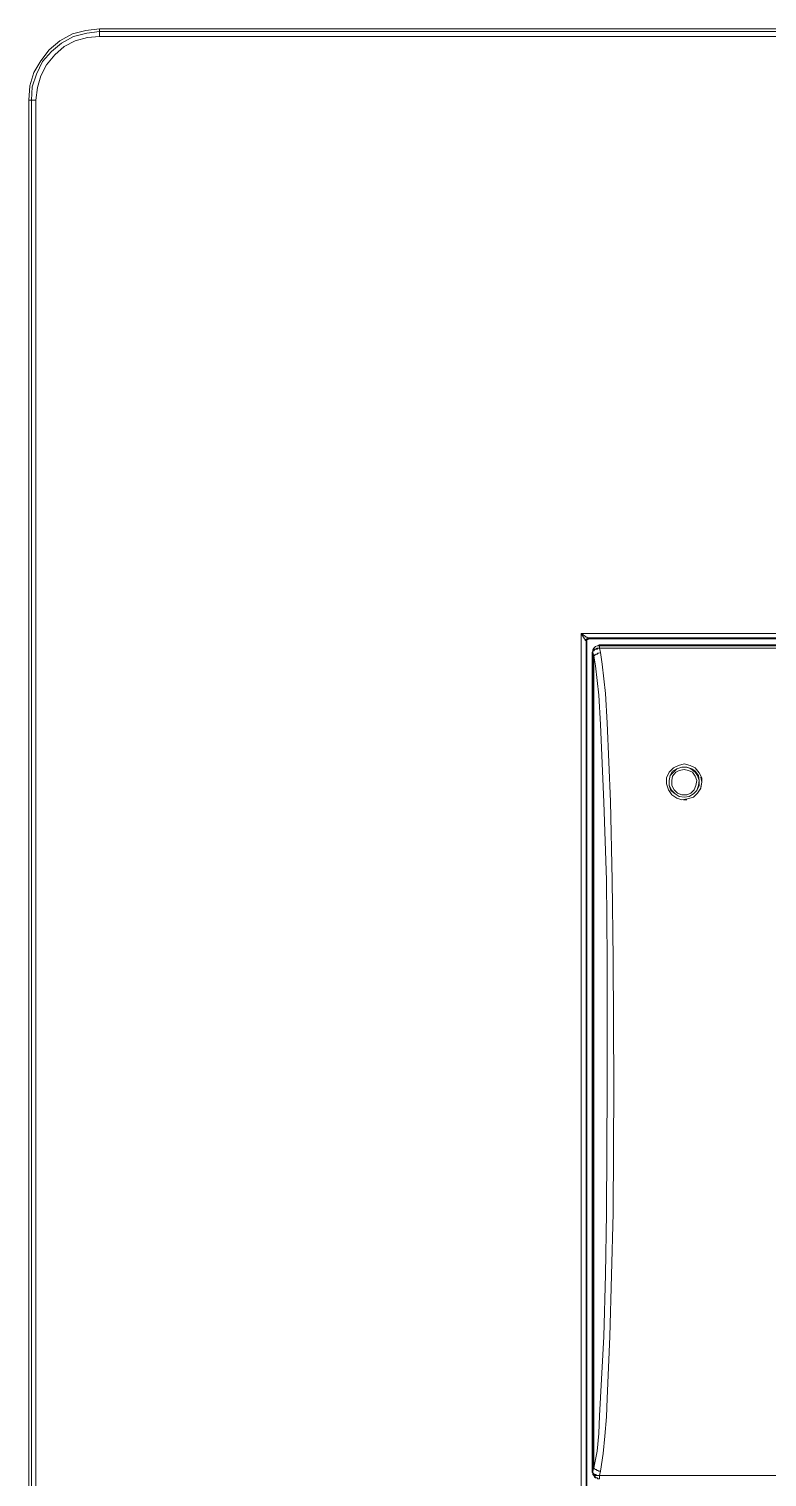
# Model space of a CAD drawing. Header units: centimetres. Extents: x -12.5 to 12.5, y -6.1 to 6.1.
# Drawn here: x -2.24 to 0.87, y 0.01 to 6.11 of the extents above; entities that cross this region are included whole.
import ezdxf

# ---------------------------------------------------------------- set-up
doc = ezdxf.new("R2010")
doc.units = ezdxf.units.CM
doc.header["$MEASUREMENT"] = 0
doc.layers.add('Camada 1', color=7, linetype='Continuous')

msp = doc.modelspace()

# ---------------------------------------------------------------- linework, layer by layer
at = {"layer": 'Camada 1', "color": 251, "lineweight": 9}
for points, knots in [([(-1.9388, 6.11415), (-1.9388, 6.11415), (-1.99526, 6.10709), (-1.99526, 6.10709), (-1.99526, 6.10709), (-2.05174, 6.09298), (-2.05174, 6.09298), (-2.05174, 6.09298), (-2.10468, 6.06474), (-2.10468, 6.06474), (-2.10468, 6.06474), (-2.15055, 6.02592), (-2.15055, 6.02592), (-2.15055, 6.02592), (-2.18584, 5.98005), (-2.18584, 5.98005), (-2.18584, 5.98005), (-2.21408, 5.93064), (-2.21408, 5.93064), (-2.21408, 5.93064), (-2.23173, 5.87417), (-2.23173, 5.87417), (-2.23173, 5.87417), (-2.23525, 5.81417), (-2.23525, 5.81417)], [0, 0, 0, 0, 0.125, 0.125, 0.125, 0.25, 0.25, 0.25, 0.375, 0.375, 0.375, 0.5, 0.5, 0.5, 0.625, 0.625, 0.625, 0.75, 0.75, 0.75, 0.875, 0.875, 0.875, 1, 1, 1, 1]), ([(-2.22466, 5.81417), (-2.22466, 5.81417), (-2.22113, 5.87064), (-2.22113, 5.87064), (-2.22113, 5.87064), (-2.20348, 5.92357), (-2.20348, 5.92357), (-2.20348, 5.92357), (-2.17878, 5.97651), (-2.17878, 5.97651), (-2.17878, 5.97651), (-2.13996, 6.01886), (-2.13996, 6.01886), (-2.13996, 6.01886), (-2.09761, 6.05415), (-2.09761, 6.05415), (-2.09761, 6.05415), (-2.0482, 6.08238), (-2.0482, 6.08238), (-2.0482, 6.08238), (-1.99174, 6.0965), (-1.99174, 6.0965), (-1.99174, 6.0965), (-1.9388, 6.10356), (-1.9388, 6.10356)], [0, 0, 0, 0, 0.125, 0.125, 0.125, 0.25, 0.25, 0.25, 0.375, 0.375, 0.375, 0.5, 0.5, 0.5, 0.625, 0.625, 0.625, 0.75, 0.75, 0.75, 0.875, 0.875, 0.875, 1, 1, 1, 1]), ([(-1.9388, 6.08238), (-1.9388, 6.08238), (-1.9388, 6.08592), (-1.9388, 6.08592), (-1.9388, 6.08592), (-1.9388, 6.08945), (-1.9388, 6.08945), (-1.9388, 6.08945), (-1.9388, 6.09298), (-1.9388, 6.09298), (-1.9388, 6.09298), (-1.9388, 6.0965), (-1.9388, 6.0965), (-1.9388, 6.0965), (-1.9388, 6.10003), (-1.9388, 6.10003), (-1.9388, 6.10003), (-1.9388, 6.10356), (-1.9388, 6.10356)], [0, 0, 0, 0, 0.1666667, 0.1666667, 0.1666667, 0.3333333, 0.3333333, 0.3333333, 0.5, 0.5, 0.5, 0.6666667, 0.6666667, 0.6666667, 0.8333333, 0.8333333, 0.8333333, 1, 1, 1, 1]), ([(-1.9388, 6.08238), (-1.9388, 6.08238), (-1.98821, 6.07886), (-1.98821, 6.07886), (-1.98821, 6.07886), (-2.04115, 6.06474), (-2.04115, 6.06474), (-2.04115, 6.06474), (-2.08703, 6.04004), (-2.08703, 6.04004), (-2.08703, 6.04004), (-2.12584, 6.00475), (-2.12584, 6.00475), (-2.12584, 6.00475), (-2.16114, 5.9624), (-2.16114, 5.9624), (-2.16114, 5.9624), (-2.18584, 5.91652), (-2.18584, 5.91652), (-2.18584, 5.91652), (-2.19996, 5.86711), (-2.19996, 5.86711), (-2.19996, 5.86711), (-2.20702, 5.81417), (-2.20702, 5.81417)], [0, 0, 0, 0, 0.125, 0.125, 0.125, 0.25, 0.25, 0.25, 0.375, 0.375, 0.375, 0.5, 0.5, 0.5, 0.625, 0.625, 0.625, 0.75, 0.75, 0.75, 0.875, 0.875, 0.875, 1, 1, 1, 1]), ([(-2.20702, 5.81417), (-2.20702, 5.81417), (-2.21055, 5.81417), (-2.21055, 5.81417), (-2.21055, 5.81417), (-2.21408, 5.81417), (-2.21408, 5.81417), (-2.21408, 5.81417), (-2.2176, 5.81417), (-2.2176, 5.81417), (-2.2176, 5.81417), (-2.22113, 5.81417), (-2.22113, 5.81417), (-2.22113, 5.81417), (-2.22466, 5.81417), (-2.22466, 5.81417)], [0, 0, 0, 0, 0.2, 0.2, 0.2, 0.4, 0.4, 0.4, 0.6, 0.6, 0.6, 0.8, 0.8, 0.8, 1, 1, 1, 1]), ([(0.11162, 3.53789), (0.11162, 3.53789), (0.11162, 3.53789), (0.11162, 3.53789), (0.11162, 3.53789), (0.10809, 3.53789), (0.10809, 3.53789), (0.10809, 3.53789), (0.10809, 3.54141), (0.10809, 3.54141), (0.10809, 3.54141), (0.10456, 3.54494), (0.10456, 3.54494), (0.10456, 3.54494), (0.10104, 3.552), (0.10104, 3.552), (0.10104, 3.552), (0.09751, 3.55553), (0.09751, 3.55553), (0.09751, 3.55553), (0.09398, 3.56259), (0.09398, 3.56259), (0.09398, 3.56259), (0.09045, 3.56612), (0.09045, 3.56612)], [0, 0, 0, 0, 0.125, 0.125, 0.125, 0.25, 0.25, 0.25, 0.375, 0.375, 0.375, 0.5, 0.5, 0.5, 0.625, 0.625, 0.625, 0.75, 0.75, 0.75, 0.875, 0.875, 0.875, 1, 1, 1, 1]), ([(0.09045, 3.56612), (0.09045, 3.56612), (0.09751, 3.56259), (0.09751, 3.56259), (0.09751, 3.56259), (0.10104, 3.55906), (0.10104, 3.55906), (0.10104, 3.55906), (0.10809, 3.55553), (0.10809, 3.55553), (0.10809, 3.55553), (0.11162, 3.552), (0.11162, 3.552), (0.11162, 3.552), (0.11516, 3.552), (0.11516, 3.552), (0.11516, 3.552), (0.11868, 3.54847), (0.11868, 3.54847), (0.11868, 3.54847), (0.12221, 3.54847), (0.12221, 3.54847)], [0, 0, 0, 0, 0.1428571, 0.1428571, 0.1428571, 0.2857143, 0.2857143, 0.2857143, 0.4285714, 0.4285714, 0.4285714, 0.5714286, 0.5714286, 0.5714286, 0.7142857, 0.7142857, 0.7142857, 0.8571429, 0.8571429, 0.8571429, 1, 1, 1, 1]), ([(0.12221, 3.54847), (0.12221, 3.54847), (0.11868, 3.54494), (0.11868, 3.54494), (0.11868, 3.54494), (0.11516, 3.54494), (0.11516, 3.54494), (0.11516, 3.54494), (0.11162, 3.54141), (0.11162, 3.54141), (0.11162, 3.54141), (0.11162, 3.53789), (0.11162, 3.53789)], [0, 0, 0, 0, 0.25, 0.25, 0.25, 0.5, 0.5, 0.5, 0.75, 0.75, 0.75, 1, 1, 1, 1]), ([(0.12221, 3.54494), (0.12221, 3.54494), (0.12221, 3.54494), (0.12221, 3.54494), (0.12221, 3.54494), (0.11868, 3.54141), (0.11868, 3.54141), (0.11868, 3.54141), (0.11516, 3.54141), (0.11516, 3.54141), (0.11516, 3.54141), (0.11516, 3.53789), (0.11516, 3.53789), (0.11516, 3.53789), (0.11516, 3.53436), (0.11516, 3.53436)], [0, 0, 0, 0, 0.2, 0.2, 0.2, 0.4, 0.4, 0.4, 0.6, 0.6, 0.6, 0.8, 0.8, 0.8, 1, 1, 1, 1]), ([(0.13706, 3.48713), (0.13706, 3.48713), (0.14059, 3.49419), (0.14059, 3.49419), (0.14059, 3.49419), (0.14059, 3.49772), (0.14059, 3.49772), (0.14059, 3.49772), (0.14412, 3.50477), (0.14412, 3.50477), (0.14412, 3.50477), (0.14764, 3.5083), (0.14764, 3.5083), (0.14764, 3.5083), (0.15117, 3.51183), (0.15117, 3.51183), (0.15117, 3.51183), (0.15823, 3.51535), (0.15823, 3.51535), (0.15823, 3.51535), (0.16176, 3.51535), (0.16176, 3.51535), (0.16176, 3.51535), (0.16881, 3.51888), (0.16881, 3.51888)], [0, 0, 0, 0, 0.125, 0.125, 0.125, 0.25, 0.25, 0.25, 0.375, 0.375, 0.375, 0.5, 0.5, 0.5, 0.625, 0.625, 0.625, 0.75, 0.75, 0.75, 0.875, 0.875, 0.875, 1, 1, 1, 1]), ([(0.16881, 3.51535), (0.16881, 3.51535), (0.16176, 3.51535), (0.16176, 3.51535), (0.16176, 3.51535), (0.15823, 3.51535), (0.15823, 3.51535), (0.15823, 3.51535), (0.15117, 3.51183), (0.15117, 3.51183), (0.15117, 3.51183), (0.14764, 3.5083), (0.14764, 3.5083), (0.14764, 3.5083), (0.14412, 3.50477), (0.14412, 3.50477), (0.14412, 3.50477), (0.14059, 3.49772), (0.14059, 3.49772), (0.14059, 3.49772), (0.14059, 3.49419), (0.14059, 3.49419), (0.14059, 3.49419), (0.14059, 3.48713), (0.14059, 3.48713)], [0, 0, 0, 0, 0.125, 0.125, 0.125, 0.25, 0.25, 0.25, 0.375, 0.375, 0.375, 0.5, 0.5, 0.5, 0.625, 0.625, 0.625, 0.75, 0.75, 0.75, 0.875, 0.875, 0.875, 1, 1, 1, 1]), ([(0.16881, 3.50477), (0.16881, 3.50477), (0.16176, 3.50477), (0.16176, 3.50477), (0.16176, 3.50477), (0.15823, 3.50124), (0.15823, 3.50124), (0.15823, 3.50124), (0.15117, 3.50124), (0.15117, 3.50124), (0.15117, 3.50124), (0.14764, 3.49772), (0.14764, 3.49772), (0.14764, 3.49772), (0.14412, 3.49419), (0.14412, 3.49419), (0.14412, 3.49419), (0.14059, 3.49419), (0.14059, 3.49419), (0.14059, 3.49419), (0.14059, 3.49066), (0.14059, 3.49066), (0.14059, 3.49066), (0.14059, 3.48713), (0.14059, 3.48713)], [0, 0, 0, 0, 0.125, 0.125, 0.125, 0.25, 0.25, 0.25, 0.375, 0.375, 0.375, 0.5, 0.5, 0.5, 0.625, 0.625, 0.625, 0.75, 0.75, 0.75, 0.875, 0.875, 0.875, 1, 1, 1, 1]), ([(0.16881, 3.50477), (0.16881, 3.50477), (0.16176, 3.50477), (0.16176, 3.50477), (0.16176, 3.50477), (0.15823, 3.50477), (0.15823, 3.50477), (0.15823, 3.50477), (0.15117, 3.50124), (0.15117, 3.50124), (0.15117, 3.50124), (0.14764, 3.50124), (0.14764, 3.50124), (0.14764, 3.50124), (0.14412, 3.49772), (0.14412, 3.49772), (0.14412, 3.49772), (0.14059, 3.49419), (0.14059, 3.49419), (0.14059, 3.49419), (0.14059, 3.49066), (0.14059, 3.49066), (0.14059, 3.49066), (0.14059, 3.48713), (0.14059, 3.48713)], [0, 0, 0, 0, 0.125, 0.125, 0.125, 0.25, 0.25, 0.25, 0.375, 0.375, 0.375, 0.5, 0.5, 0.5, 0.625, 0.625, 0.625, 0.75, 0.75, 0.75, 0.875, 0.875, 0.875, 1, 1, 1, 1]), ([(0.17234, 3.48713), (0.17234, 3.48713), (0.16528, 3.4836), (0.16528, 3.4836), (0.16528, 3.4836), (0.16176, 3.4836), (0.16176, 3.4836), (0.16176, 3.4836), (0.15823, 3.48008), (0.15823, 3.48008), (0.15823, 3.48008), (0.1547, 3.48008), (0.1547, 3.48008), (0.1547, 3.48008), (0.15117, 3.47655), (0.15117, 3.47655), (0.15117, 3.47655), (0.14764, 3.47655), (0.14764, 3.47655), (0.14764, 3.47655), (0.14764, 3.47302), (0.14764, 3.47302), (0.14764, 3.47302), (0.14412, 3.47302), (0.14412, 3.47302)], [0, 0, 0, 0, 0.125, 0.125, 0.125, 0.25, 0.25, 0.25, 0.375, 0.375, 0.375, 0.5, 0.5, 0.5, 0.625, 0.625, 0.625, 0.75, 0.75, 0.75, 0.875, 0.875, 0.875, 1, 1, 1, 1]), ([(0.16881, 3.51535), (0.16881, 3.51535), (0.16881, 3.51535), (0.16881, 3.51535), (0.16881, 3.51535), (0.16881, 3.51183), (0.16881, 3.51183), (0.16881, 3.51183), (0.16881, 3.5083), (0.16881, 3.5083), (0.16881, 3.5083), (0.16881, 3.50477), (0.16881, 3.50477)], [0, 0, 0, 0, 0.25, 0.25, 0.25, 0.5, 0.5, 0.5, 0.75, 0.75, 0.75, 1, 1, 1, 1]), ([(0.17234, 3.48713), (0.17234, 3.48713), (0.17939, 3.43774), (0.17939, 3.43774), (0.17939, 3.43774), (0.1935, 3.31427), (0.1935, 3.31427), (0.1935, 3.31427), (0.20056, 3.1908), (0.20056, 3.1908), (0.20056, 3.1908), (0.21467, 2.85919), (0.21467, 2.85919), (0.21467, 2.85919), (0.22173, 2.52758), (0.22173, 2.52758), (0.22173, 2.52758), (0.22525, 2.19596), (0.22525, 2.19596), (0.22525, 2.19596), (0.22878, 1.65974), (0.22878, 1.65974), (0.22878, 1.65974), (0.22525, 1.12352), (0.22525, 1.12352), (0.22525, 1.12352), (0.2182, 0.86246), (0.2182, 0.86246), (0.2182, 0.86246), (0.21114, 0.60494), (0.21114, 0.60494), (0.21114, 0.60494), (0.20056, 0.34388), (0.20056, 0.34388), (0.20056, 0.34388), (0.19703, 0.26627), (0.19703, 0.26627), (0.19703, 0.26627), (0.18998, 0.18513), (0.18998, 0.18513), (0.18998, 0.18513), (0.18292, 0.11105), (0.18292, 0.11105), (0.18292, 0.11105), (0.17234, 0.03697), (0.17234, 0.03697)], [0, 0, 0, 0, 0.0666667, 0.0666667, 0.0666667, 0.1333333, 0.1333333, 0.1333333, 0.2, 0.2, 0.2, 0.2666667, 0.2666667, 0.2666667, 0.3333333, 0.3333333, 0.3333333, 0.4, 0.4, 0.4, 0.4666667, 0.4666667, 0.4666667, 0.5333333, 0.5333333, 0.5333333, 0.6, 0.6, 0.6, 0.6666667, 0.6666667, 0.6666667, 0.7333333, 0.7333333, 0.7333333, 0.8, 0.8, 0.8, 0.8666667, 0.8666667, 0.8666667, 0.9333333, 0.9333333, 0.9333333, 1, 1, 1, 1]), ([(0.14412, 0.05108), (0.14412, 0.05108), (0.15823, 0.12163), (0.15823, 0.12163), (0.15823, 0.12163), (0.16528, 0.19572), (0.16528, 0.19572), (0.16528, 0.19572), (0.16881, 0.2698), (0.16881, 0.2698), (0.16881, 0.2698), (0.17234, 0.34741), (0.17234, 0.34741), (0.17234, 0.34741), (0.18645, 0.60494), (0.18645, 0.60494), (0.18645, 0.60494), (0.1935, 0.86599), (0.1935, 0.86599), (0.1935, 0.86599), (0.19703, 1.12352), (0.19703, 1.12352), (0.19703, 1.12352), (0.20056, 1.65974), (0.20056, 1.65974), (0.20056, 1.65974), (0.20056, 2.19596), (0.20056, 2.19596), (0.20056, 2.19596), (0.19703, 2.52758), (0.19703, 2.52758), (0.19703, 2.52758), (0.18645, 2.85566), (0.18645, 2.85566), (0.18645, 2.85566), (0.17234, 3.18374), (0.17234, 3.18374), (0.17234, 3.18374), (0.16528, 3.30721), (0.16528, 3.30721), (0.16528, 3.30721), (0.15117, 3.43069), (0.15117, 3.43069), (0.15117, 3.43069), (0.14412, 3.47302), (0.14412, 3.47302)], [0, 0, 0, 0, 0.0666667, 0.0666667, 0.0666667, 0.1333333, 0.1333333, 0.1333333, 0.2, 0.2, 0.2, 0.2666667, 0.2666667, 0.2666667, 0.3333333, 0.3333333, 0.3333333, 0.4, 0.4, 0.4, 0.4666667, 0.4666667, 0.4666667, 0.5333333, 0.5333333, 0.5333333, 0.6, 0.6, 0.6, 0.6666667, 0.6666667, 0.6666667, 0.7333333, 0.7333333, 0.7333333, 0.8, 0.8, 0.8, 0.8666667, 0.8666667, 0.8666667, 0.9333333, 0.9333333, 0.9333333, 1, 1, 1, 1]), ([(0.5992, 2.94033), (0.5992, 2.94033), (0.59567, 2.91563), (0.59567, 2.91563), (0.59567, 2.91563), (0.58156, 2.89447), (0.58156, 2.89447), (0.58156, 2.89447), (0.56392, 2.87683), (0.56392, 2.87683), (0.56392, 2.87683), (0.53923, 2.86977), (0.53923, 2.86977), (0.53923, 2.86977), (0.51453, 2.86624), (0.51453, 2.86624), (0.51453, 2.86624), (0.49337, 2.8733), (0.49337, 2.8733), (0.49337, 2.8733), (0.4722, 2.88741), (0.4722, 2.88741), (0.4722, 2.88741), (0.45809, 2.90858), (0.45809, 2.90858), (0.45809, 2.90858), (0.45103, 2.93327), (0.45103, 2.93327), (0.45103, 2.93327), (0.45103, 2.95797), (0.45103, 2.95797), (0.45103, 2.95797), (0.46162, 2.98266), (0.46162, 2.98266), (0.46162, 2.98266), (0.47926, 3.0003), (0.47926, 3.0003), (0.47926, 3.0003), (0.50042, 3.01088), (0.50042, 3.01088), (0.50042, 3.01088), (0.52512, 3.01794), (0.52512, 3.01794), (0.52512, 3.01794), (0.54981, 3.01088), (0.54981, 3.01088), (0.54981, 3.01088), (0.57098, 3.0003), (0.57098, 3.0003), (0.57098, 3.0003), (0.58862, 2.97913), (0.58862, 2.97913), (0.58862, 2.97913), (0.5992, 2.95797), (0.5992, 2.95797), (0.5992, 2.95797), (0.5992, 2.94033), (0.5992, 2.94033)], [0, 0, 0, 0, 0.0526316, 0.0526316, 0.0526316, 0.1052632, 0.1052632, 0.1052632, 0.1578947, 0.1578947, 0.1578947, 0.2105263, 0.2105263, 0.2105263, 0.2631579, 0.2631579, 0.2631579, 0.3157895, 0.3157895, 0.3157895, 0.3684211, 0.3684211, 0.3684211, 0.4210526, 0.4210526, 0.4210526, 0.4736842, 0.4736842, 0.4736842, 0.5263158, 0.5263158, 0.5263158, 0.5789474, 0.5789474, 0.5789474, 0.6315789, 0.6315789, 0.6315789, 0.6842105, 0.6842105, 0.6842105, 0.7368421, 0.7368421, 0.7368421, 0.7894737, 0.7894737, 0.7894737, 0.8421053, 0.8421053, 0.8421053, 0.8947368, 0.8947368, 0.8947368, 0.9473684, 0.9473684, 0.9473684, 1, 1, 1, 1]), ([(0.52512, 2.87683), (0.52512, 2.87683), (0.50395, 2.88035), (0.50395, 2.88035), (0.50395, 2.88035), (0.48631, 2.89094), (0.48631, 2.89094), (0.48631, 2.89094), (0.4722, 2.90505), (0.4722, 2.90505), (0.4722, 2.90505), (0.46162, 2.92621), (0.46162, 2.92621), (0.46162, 2.92621), (0.46162, 2.94738), (0.46162, 2.94738), (0.46162, 2.94738), (0.46514, 2.96855), (0.46514, 2.96855), (0.46514, 2.96855), (0.47926, 2.98266), (0.47926, 2.98266), (0.47926, 2.98266), (0.49337, 2.99677), (0.49337, 2.99677), (0.49337, 2.99677), (0.51453, 3.00383), (0.51453, 3.00383), (0.51453, 3.00383), (0.5357, 3.00383), (0.5357, 3.00383), (0.5357, 3.00383), (0.55334, 2.99677), (0.55334, 2.99677), (0.55334, 2.99677), (0.57098, 2.98266), (0.57098, 2.98266), (0.57098, 2.98266), (0.58156, 2.96855), (0.58156, 2.96855), (0.58156, 2.96855), (0.58862, 2.94738), (0.58862, 2.94738), (0.58862, 2.94738), (0.58509, 2.92621), (0.58509, 2.92621), (0.58509, 2.92621), (0.57803, 2.90505), (0.57803, 2.90505), (0.57803, 2.90505), (0.56392, 2.89094), (0.56392, 2.89094), (0.56392, 2.89094), (0.54628, 2.88035), (0.54628, 2.88035), (0.54628, 2.88035), (0.52512, 2.87683), (0.52512, 2.87683)], [0, 0, 0, 0, 0.0526316, 0.0526316, 0.0526316, 0.1052632, 0.1052632, 0.1052632, 0.1578947, 0.1578947, 0.1578947, 0.2105263, 0.2105263, 0.2105263, 0.2631579, 0.2631579, 0.2631579, 0.3157895, 0.3157895, 0.3157895, 0.3684211, 0.3684211, 0.3684211, 0.4210526, 0.4210526, 0.4210526, 0.4736842, 0.4736842, 0.4736842, 0.5263158, 0.5263158, 0.5263158, 0.5789474, 0.5789474, 0.5789474, 0.6315789, 0.6315789, 0.6315789, 0.6842105, 0.6842105, 0.6842105, 0.7368421, 0.7368421, 0.7368421, 0.7894737, 0.7894737, 0.7894737, 0.8421053, 0.8421053, 0.8421053, 0.8947368, 0.8947368, 0.8947368, 0.9473684, 0.9473684, 0.9473684, 1, 1, 1, 1]), ([(0.52512, 2.87683), (0.52512, 2.87683), (0.54628, 2.88035), (0.54628, 2.88035), (0.54628, 2.88035), (0.56392, 2.89094), (0.56392, 2.89094), (0.56392, 2.89094), (0.57803, 2.90505), (0.57803, 2.90505), (0.57803, 2.90505), (0.58862, 2.92621), (0.58862, 2.92621), (0.58862, 2.92621), (0.58862, 2.94738), (0.58862, 2.94738), (0.58862, 2.94738), (0.58509, 2.96855), (0.58509, 2.96855), (0.58509, 2.96855), (0.57098, 2.98619), (0.57098, 2.98619), (0.57098, 2.98619), (0.55687, 2.99677), (0.55687, 2.99677), (0.55687, 2.99677), (0.5357, 3.00383), (0.5357, 3.00383), (0.5357, 3.00383), (0.51453, 3.00383), (0.51453, 3.00383), (0.51453, 3.00383), (0.49337, 2.99677), (0.49337, 2.99677), (0.49337, 2.99677), (0.47573, 2.98619), (0.47573, 2.98619), (0.47573, 2.98619), (0.46514, 2.96855), (0.46514, 2.96855), (0.46514, 2.96855), (0.46162, 2.94738), (0.46162, 2.94738), (0.46162, 2.94738), (0.46162, 2.92621), (0.46162, 2.92621), (0.46162, 2.92621), (0.46867, 2.90505), (0.46867, 2.90505), (0.46867, 2.90505), (0.48631, 2.89094), (0.48631, 2.89094), (0.48631, 2.89094), (0.50395, 2.88035), (0.50395, 2.88035), (0.50395, 2.88035), (0.52512, 2.87683), (0.52512, 2.87683)], [0, 0, 0, 0, 0.0526316, 0.0526316, 0.0526316, 0.1052632, 0.1052632, 0.1052632, 0.1578947, 0.1578947, 0.1578947, 0.2105263, 0.2105263, 0.2105263, 0.2631579, 0.2631579, 0.2631579, 0.3157895, 0.3157895, 0.3157895, 0.3684211, 0.3684211, 0.3684211, 0.4210526, 0.4210526, 0.4210526, 0.4736842, 0.4736842, 0.4736842, 0.5263158, 0.5263158, 0.5263158, 0.5789474, 0.5789474, 0.5789474, 0.6315789, 0.6315789, 0.6315789, 0.6842105, 0.6842105, 0.6842105, 0.7368421, 0.7368421, 0.7368421, 0.7894737, 0.7894737, 0.7894737, 0.8421053, 0.8421053, 0.8421053, 0.8947368, 0.8947368, 0.8947368, 0.9473684, 0.9473684, 0.9473684, 1, 1, 1, 1]), ([(0.52512, 2.99324), (0.52512, 2.99324), (0.50395, 2.98971), (0.50395, 2.98971), (0.50395, 2.98971), (0.48984, 2.98266), (0.48984, 2.98266), (0.48984, 2.98266), (0.47573, 2.96502), (0.47573, 2.96502), (0.47573, 2.96502), (0.4722, 2.94738), (0.4722, 2.94738), (0.4722, 2.94738), (0.4722, 2.92621), (0.4722, 2.92621), (0.4722, 2.92621), (0.48278, 2.90858), (0.48278, 2.90858), (0.48278, 2.90858), (0.49689, 2.89447), (0.49689, 2.89447), (0.49689, 2.89447), (0.51453, 2.88741), (0.51453, 2.88741), (0.51453, 2.88741), (0.5357, 2.88741), (0.5357, 2.88741), (0.5357, 2.88741), (0.55334, 2.89447), (0.55334, 2.89447), (0.55334, 2.89447), (0.56745, 2.90858), (0.56745, 2.90858), (0.56745, 2.90858), (0.5745, 2.92621), (0.5745, 2.92621), (0.5745, 2.92621), (0.57803, 2.94738), (0.57803, 2.94738), (0.57803, 2.94738), (0.57098, 2.96502), (0.57098, 2.96502), (0.57098, 2.96502), (0.56039, 2.98266), (0.56039, 2.98266), (0.56039, 2.98266), (0.54275, 2.98971), (0.54275, 2.98971), (0.54275, 2.98971), (0.52512, 2.99324), (0.52512, 2.99324)], [0, 0, 0, 0, 0.0588235, 0.0588235, 0.0588235, 0.1176471, 0.1176471, 0.1176471, 0.1764706, 0.1764706, 0.1764706, 0.2352941, 0.2352941, 0.2352941, 0.2941176, 0.2941176, 0.2941176, 0.3529412, 0.3529412, 0.3529412, 0.4117647, 0.4117647, 0.4117647, 0.4705882, 0.4705882, 0.4705882, 0.5294118, 0.5294118, 0.5294118, 0.5882353, 0.5882353, 0.5882353, 0.6470588, 0.6470588, 0.6470588, 0.7058824, 0.7058824, 0.7058824, 0.7647059, 0.7647059, 0.7647059, 0.8235294, 0.8235294, 0.8235294, 0.8823529, 0.8823529, 0.8823529, 0.9411765, 0.9411765, 0.9411765, 1, 1, 1, 1]), ([(0.59567, 2.96149), (0.59567, 2.96149), (0.5992, 2.94033), (0.5992, 2.94033), (0.5992, 2.94033), (0.59567, 2.91916), (0.59567, 2.91916), (0.59567, 2.91916), (0.59214, 2.90858), (0.59214, 2.90858)], [0, 0, 0, 0, 0.3333333, 0.3333333, 0.3333333, 0.6666667, 0.6666667, 0.6666667, 1, 1, 1, 1]), ([(0.16881, 0.00522), (0.16881, 0.00522), (0.16176, 0.00522), (0.16176, 0.00522), (0.16176, 0.00522), (0.15823, 0.00874), (0.15823, 0.00874), (0.15823, 0.00874), (0.15117, 0.00874), (0.15117, 0.00874), (0.15117, 0.00874), (0.14764, 0.01227), (0.14764, 0.01227), (0.14764, 0.01227), (0.14412, 0.01933), (0.14412, 0.01933), (0.14412, 0.01933), (0.14059, 0.02285), (0.14059, 0.02285), (0.14059, 0.02285), (0.14059, 0.02991), (0.14059, 0.02991), (0.14059, 0.02991), (0.13706, 0.03344), (0.13706, 0.03344)], [0, 0, 0, 0, 0.125, 0.125, 0.125, 0.25, 0.25, 0.25, 0.375, 0.375, 0.375, 0.5, 0.5, 0.5, 0.625, 0.625, 0.625, 0.75, 0.75, 0.75, 0.875, 0.875, 0.875, 1, 1, 1, 1]), ([(0.16881, 0.01933), (0.16881, 0.01933), (0.16176, 0.01933), (0.16176, 0.01933), (0.16176, 0.01933), (0.15823, 0.01933), (0.15823, 0.01933), (0.15823, 0.01933), (0.15117, 0.02285), (0.15117, 0.02285), (0.15117, 0.02285), (0.14764, 0.02285), (0.14764, 0.02285), (0.14764, 0.02285), (0.14412, 0.02638), (0.14412, 0.02638), (0.14412, 0.02638), (0.14059, 0.02991), (0.14059, 0.02991), (0.14059, 0.02991), (0.14059, 0.03344), (0.14059, 0.03344), (0.14059, 0.03344), (0.14059, 0.03697), (0.14059, 0.03697)], [0, 0, 0, 0, 0.125, 0.125, 0.125, 0.25, 0.25, 0.25, 0.375, 0.375, 0.375, 0.5, 0.5, 0.5, 0.625, 0.625, 0.625, 0.75, 0.75, 0.75, 0.875, 0.875, 0.875, 1, 1, 1, 1]), ([(0.16881, 0.01933), (0.16881, 0.01933), (0.16176, 0.01933), (0.16176, 0.01933), (0.16176, 0.01933), (0.15823, 0.01933), (0.15823, 0.01933), (0.15823, 0.01933), (0.15117, 0.01933), (0.15117, 0.01933), (0.15117, 0.01933), (0.14764, 0.02285), (0.14764, 0.02285), (0.14764, 0.02285), (0.14412, 0.02638), (0.14412, 0.02638), (0.14412, 0.02638), (0.14059, 0.02991), (0.14059, 0.02991), (0.14059, 0.02991), (0.14059, 0.03344), (0.14059, 0.03344), (0.14059, 0.03344), (0.14059, 0.03697), (0.14059, 0.03697)], [0, 0, 0, 0, 0.125, 0.125, 0.125, 0.25, 0.25, 0.25, 0.375, 0.375, 0.375, 0.5, 0.5, 0.5, 0.625, 0.625, 0.625, 0.75, 0.75, 0.75, 0.875, 0.875, 0.875, 1, 1, 1, 1]), ([(0.16881, 0.00522), (0.16881, 0.00522), (0.16176, 0.00522), (0.16176, 0.00522), (0.16176, 0.00522), (0.15823, 0.00874), (0.15823, 0.00874), (0.15823, 0.00874), (0.15117, 0.01227), (0.15117, 0.01227), (0.15117, 0.01227), (0.14764, 0.0158), (0.14764, 0.0158), (0.14764, 0.0158), (0.14412, 0.01933), (0.14412, 0.01933), (0.14412, 0.01933), (0.14059, 0.02285), (0.14059, 0.02285), (0.14059, 0.02285), (0.14059, 0.02991), (0.14059, 0.02991), (0.14059, 0.02991), (0.14059, 0.03697), (0.14059, 0.03697)], [0, 0, 0, 0, 0.125, 0.125, 0.125, 0.25, 0.25, 0.25, 0.375, 0.375, 0.375, 0.5, 0.5, 0.5, 0.625, 0.625, 0.625, 0.75, 0.75, 0.75, 0.875, 0.875, 0.875, 1, 1, 1, 1]), ([(0.17234, 0.03697), (0.17234, 0.03697), (0.16528, 0.03697), (0.16528, 0.03697), (0.16528, 0.03697), (0.16176, 0.04049), (0.16176, 0.04049), (0.16176, 0.04049), (0.15823, 0.04049), (0.15823, 0.04049), (0.15823, 0.04049), (0.1547, 0.04402), (0.1547, 0.04402), (0.1547, 0.04402), (0.15117, 0.04402), (0.15117, 0.04402), (0.15117, 0.04402), (0.14764, 0.04755), (0.14764, 0.04755), (0.14764, 0.04755), (0.14412, 0.05108), (0.14412, 0.05108)], [0, 0, 0, 0, 0.1428571, 0.1428571, 0.1428571, 0.2857143, 0.2857143, 0.2857143, 0.4285714, 0.4285714, 0.4285714, 0.5714286, 0.5714286, 0.5714286, 0.7142857, 0.7142857, 0.7142857, 0.8571429, 0.8571429, 0.8571429, 1, 1, 1, 1]), ([(0.16881, 0.01933), (0.16881, 0.01933), (0.16881, 0.0158), (0.16881, 0.0158), (0.16881, 0.0158), (0.16881, 0.01227), (0.16881, 0.01227), (0.16881, 0.01227), (0.16881, 0.00874), (0.16881, 0.00874), (0.16881, 0.00874), (0.16881, 0.00522), (0.16881, 0.00522)], [0, 0, 0, 0, 0.25, 0.25, 0.25, 0.5, 0.5, 0.5, 0.75, 0.75, 0.75, 1, 1, 1, 1])]:
    msp.add_open_spline(points, degree=3, knots=knots, dxfattribs=at)
for points in [[(-1.9388, 6.10356), (-1.9388, 6.10356), (-1.9388, 6.11415), (-1.9388, 6.11415)], [(5.98411, 6.11415), (5.98411, 6.11415), (-1.9388, 6.11415), (-1.9388, 6.11415)], [(-1.9388, 6.10356), (-1.9388, 6.10356), (5.98411, 6.10356), (5.98411, 6.10356)], [(5.98411, 6.08238), (5.98411, 6.08238), (-1.9388, 6.08238), (-1.9388, 6.08238)], [(-2.23525, 5.81417), (-2.23525, 5.81417), (-2.23525, -5.82844), (-2.23525, -5.82844)], [(-2.22466, 5.81417), (-2.22466, 5.81417), (-2.23525, 5.81417), (-2.23525, 5.81417)], [(-2.22466, -5.82844), (-2.22466, -5.82844), (-2.22466, 5.81417), (-2.22466, 5.81417)], [(-2.20702, 5.81417), (-2.20702, 5.81417), (-2.20702, -5.82844), (-2.20702, -5.82844)], [(0.09045, 3.56612), (0.09045, 3.56612), (3.95838, 3.56612), (3.95838, 3.56612)], [(0.09045, -3.5839), (0.09045, -3.5839), (0.09045, 3.56612), (0.09045, 3.56612)], [(3.92662, 3.54847), (3.92662, 3.54847), (0.12221, 3.54847), (0.12221, 3.54847)], [(0.12221, 3.54847), (0.12221, 3.54847), (0.12221, 3.54494), (0.12221, 3.54494)], [(0.12221, 3.54494), (0.12221, 3.54494), (3.92662, 3.54494), (3.92662, 3.54494)], [(0.11162, 3.53789), (0.11162, 3.53789), (0.11162, -3.55214), (0.11162, -3.55214)], [(0.11516, 3.53436), (0.11516, 3.53436), (0.11162, 3.53789), (0.11162, 3.53789)], [(0.11516, -3.54861), (0.11516, -3.54861), (0.11516, 3.53436), (0.11516, 3.53436)], [(0.14059, 3.48713), (0.14059, 3.48713), (0.13706, 3.48713), (0.13706, 3.48713)], [(0.13706, 3.48713), (0.13706, 3.48713), (0.13706, 0.03344), (0.13706, 0.03344)], [(0.14412, 3.47302), (0.14412, 3.47302), (0.14059, 3.48713), (0.14059, 3.48713)], [(0.14059, 0.03697), (0.14059, 0.03697), (0.14059, 3.48713), (0.14059, 3.48713)], [(0.16881, 3.51888), (0.16881, 3.51888), (0.16881, 3.51535), (0.16881, 3.51535)], [(0.16881, 3.51888), (0.16881, 3.51888), (3.88003, 3.51888), (3.88003, 3.51888)], [(0.16881, 3.51535), (0.16881, 3.51535), (3.88003, 3.51535), (3.88003, 3.51535)], [(0.16881, 3.50477), (0.16881, 3.50477), (0.17234, 3.48713), (0.17234, 3.48713)], [(3.88003, 3.50477), (3.88003, 3.50477), (0.16881, 3.50477), (0.16881, 3.50477)], [(0.14412, 3.47302), (0.14412, 3.47302), (0.14412, 0.05108), (0.14412, 0.05108)], [(0.52512, 2.86624), (0.52512, 2.86624), (0.52159, 2.86624), (0.52159, 2.86624)], [(0.5357, 2.86624), (0.5357, 2.86624), (0.52512, 2.86624), (0.52512, 2.86624)], [(0.13706, 0.03344), (0.13706, 0.03344), (0.14059, 0.03697), (0.14059, 0.03697)], [(0.14059, 0.03697), (0.14059, 0.03697), (0.14412, 0.05108), (0.14412, 0.05108)], [(0.17234, 0.03697), (0.17234, 0.03697), (0.16881, 0.01933), (0.16881, 0.01933)], [(0.16881, 0.01933), (0.16881, 0.01933), (3.88003, 0.01933), (3.88003, 0.01933)]]:
    msp.add_open_spline(points, degree=3, dxfattribs=at)

doc.saveas('drawing.dxf')
